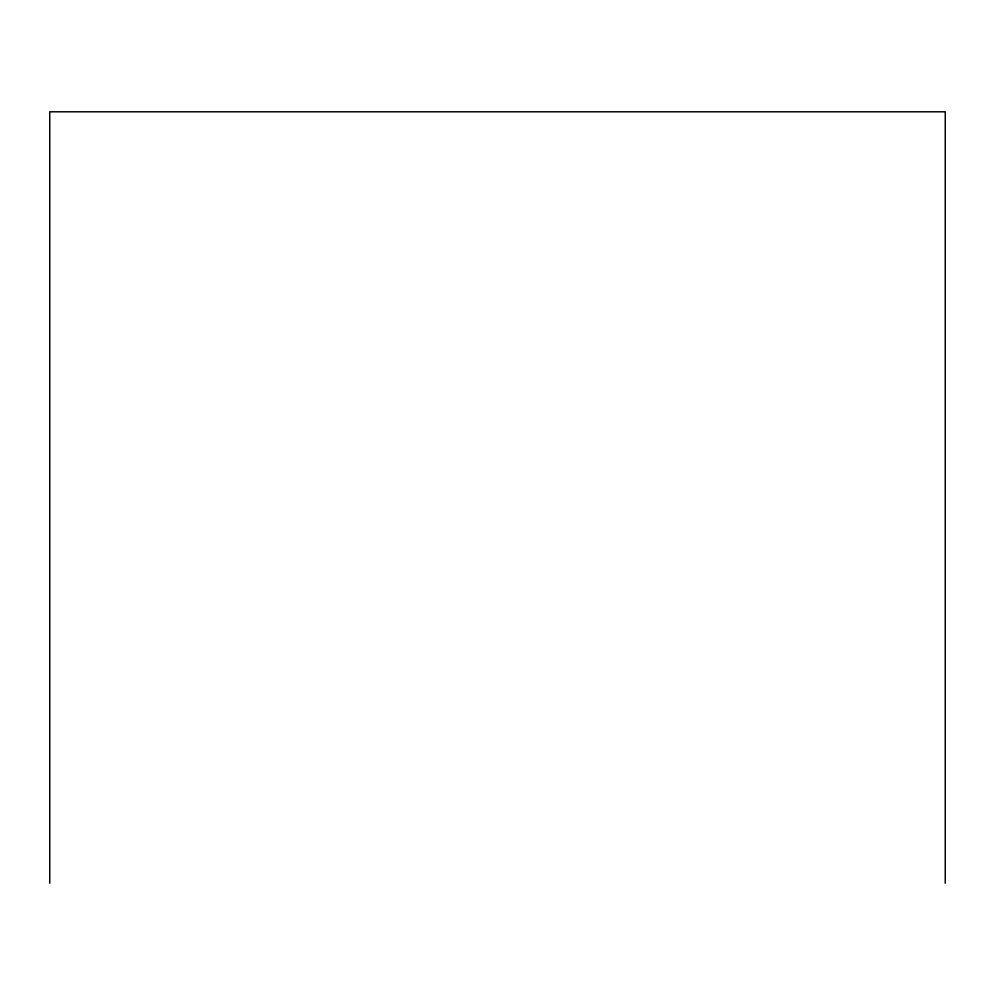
<?xml version="1.0" encoding="UTF-8"?>
<svg xmlns="http://www.w3.org/2000/svg" width="995" height="995" viewBox="0 0 995 995"><rect width="100%" height="100%" fill="white"/><g stroke="black" fill="none" stroke-linecap="round" stroke-linejoin="round"><path stroke-width="1.49" d="M945.25 883.199L945.25 111.801L49.75 111.801L49.75 883.199"/></g></svg>
